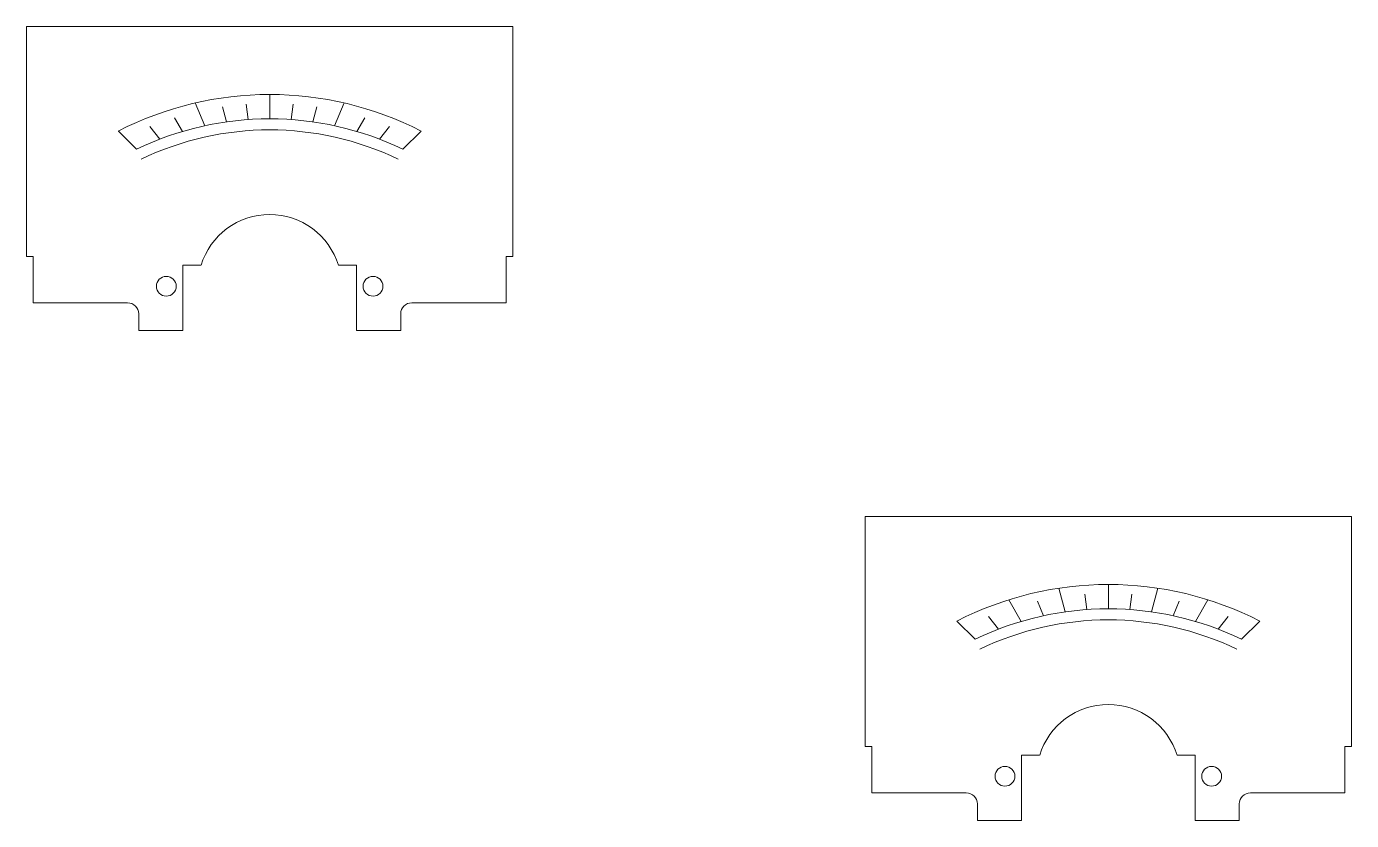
# Model space of a CAD drawing. Header units: millimetres. Extents: x 2 to 154, y 103 to 195.
import ezdxf

# ---------------------------------------------------------------- set-up
doc = ezdxf.new("R2010")
doc.units = ezdxf.units.MM

msp = doc.modelspace()

# ---------------------------------------------------------------- linework, layer by layer
at = {"color": 7, "linetype": 'Continuous', "lineweight": 0}
for p, q in [((57.66, 194.66), (1.78, 194.66)), ((1.78, 194.66), (1.78, 168.24)), ((57.66, 168.24), (57.66, 194.66)), ((22.26, 183.26), (21.17, 185.88)), ((29.72, 184.05), (29.72, 186.85)), ((37.17, 183.26), (38.26, 185.88)), ((24.31, 185.44), (24.77, 183.71)), ((27.02, 185.73), (27.25, 183.97)), ((32.41, 185.73), (32.18, 183.97)), ((35.13, 185.44), (34.66, 183.71)), ((15.96, 183.18), (17.09, 181.71)), ((18.79, 184.18), (19.7, 182.6)), ((40.65, 184.18), (39.73, 182.6)), ((43.48, 183.18), (42.35, 181.71)), ((12.33, 182.64), (14.41, 180.56)), ((45.02, 180.56), (47.11, 182.64)), ((1.78, 168.24), (2.54, 168.24)), ((2.54, 168.24), (2.54, 162.91)), ((56.9, 162.91), (56.9, 168.24)), ((56.9, 168.24), (57.66, 168.24)), ((19.75, 159.73), (19.75, 167.22)), ((19.75, 167.22), (21.82, 167.22)), ((37.61, 167.22), (39.69, 167.22)), ((39.69, 167.22), (39.69, 159.73)), ((2.54, 162.91), (13.4, 162.91)), ((46.04, 162.91), (56.9, 162.91)), ((14.67, 161.64), (14.67, 159.73)), ((44.77, 159.73), (44.77, 161.64)), ((14.67, 159.73), (19.75, 159.73)), ((39.69, 159.73), (44.77, 159.73)), ((154.02, 138.35), (98.14, 138.35)), ((98.14, 138.35), (98.14, 111.94)), ((154.02, 111.94), (154.02, 138.35)), ((121.13, 127.4), (120.41, 130.12)), ((123.38, 129.43), (123.61, 127.66)), ((126.08, 127.75), (126.08, 130.54)), ((128.78, 129.43), (128.54, 127.66)), ((131.02, 127.4), (131.75, 130.12)), ((114.63, 128.78), (116.06, 126.3)), ((117.93, 128.62), (118.62, 126.95)), ((134.23, 128.62), (133.54, 126.95)), ((137.53, 128.78), (136.1, 126.3)), ((112.32, 126.88), (113.45, 125.41)), ((139.84, 126.88), (138.71, 125.41)), ((108.69, 126.34), (110.77, 124.25)), ((141.39, 124.25), (143.47, 126.34)), ((143.47, 126.34), (141.39, 124.25)), ((98.14, 111.94), (98.9, 111.94)), ((98.9, 111.94), (98.9, 106.6)), ((153.26, 106.6), (153.26, 111.94)), ((153.26, 111.94), (154.02, 111.94)), ((116.11, 103.43), (116.11, 110.92)), ((116.11, 110.92), (118.18, 110.92)), ((133.97, 110.92), (136.05, 110.92)), ((136.05, 110.92), (136.05, 103.43)), ((98.9, 106.6), (109.76, 106.6)), ((142.4, 106.6), (153.26, 106.6)), ((111.03, 105.33), (111.03, 103.43)), ((141.13, 103.43), (141.13, 105.33)), ((111.03, 103.43), (116.11, 103.43)), ((136.05, 103.43), (141.13, 103.43))]:
    msp.add_line(p, q, dxfattribs=at)
for centre in [(17.84, 164.81), (41.59, 164.81), (114.2, 108.51), (137.95, 108.51)]:
    msp.add_circle(centre, 1.14, dxfattribs=at)
for centre, radius, start, end in [((29.72, 148.8), 38.05, 62.8011, 117.1989), ((29.72, 148.8), 35.25, 64.2654, 115.7346), ((29.72, 148.8), 33.98, 64.2654, 115.7346), ((29.72, 164.81), 8.25, 16.9962, 163.0038), ((13.4, 161.64), 1.27, 0, 90), ((46.04, 161.64), 1.27, 90, 180), ((126.08, 92.5), 38.05, 62.8011, 117.1989), ((126.08, 92.5), 35.25, 64.2654, 115.7346), ((126.08, 92.5), 33.98, 64.2654, 115.7346), ((126.08, 108.51), 8.25, 16.9962, 163.0038), ((109.76, 105.33), 1.27, 0, 90), ((142.4, 105.33), 1.27, 90, 180)]:
    msp.add_arc(centre, radius, start, end, dxfattribs=at)

doc.saveas('drawing.dxf')
